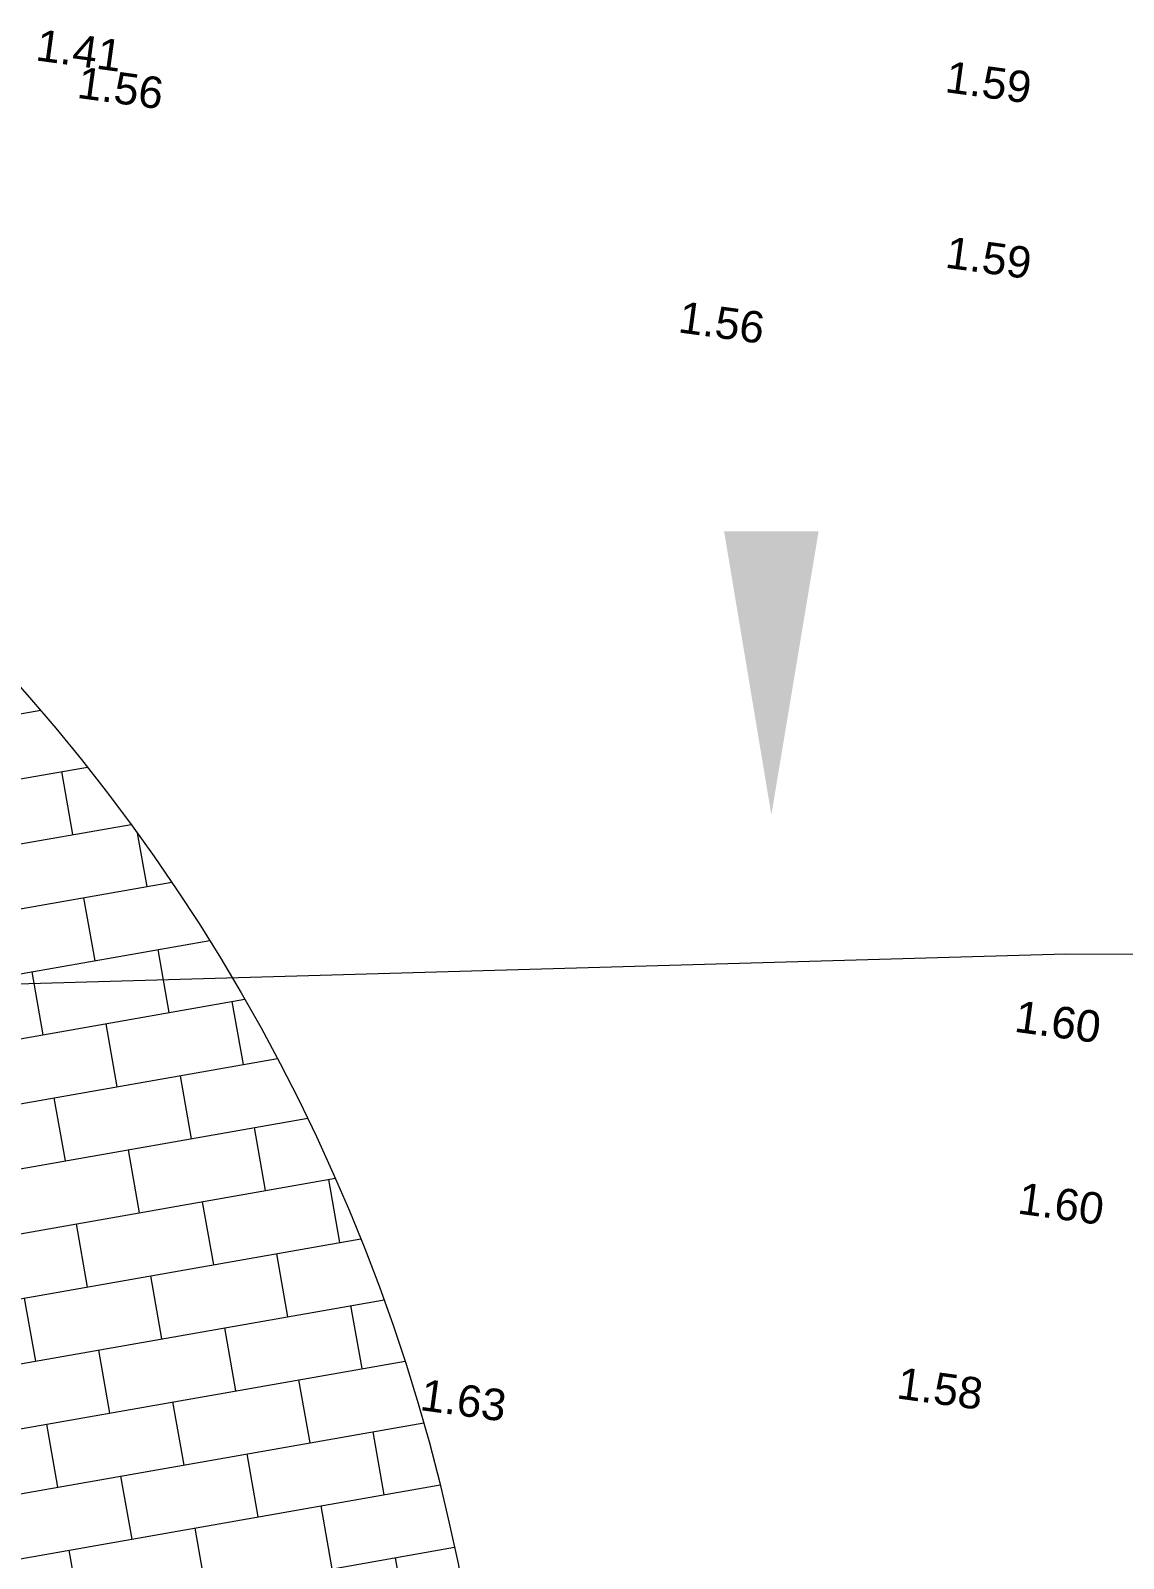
# Model space of a CAD drawing. Header units: millimetres. Extents: x -286774 to 170591, y -126585 to 81607.
# Drawn here: x -115772 to -108833, y 38707 to 48407 of the extents above; entities that cross this region are included whole.
import ezdxf

# ---------------------------------------------------------------- set-up
doc = ezdxf.new("R2010")
doc.units = ezdxf.units.MM
doc.header["$LTSCALE"] = 100
doc.header["$MEASUREMENT"] = 0
for name, color, linetype, lineweight in [('2', 2, 'Continuous', 18), ('8', 8, 'Continuous', 5), ('ARC-VIEW', 90, 'Continuous', 5)]:
    doc.layers.add(name, color=color, linetype=linetype, lineweight=lineweight)
doc.layers.add('Elevation', color=1, linetype='Continuous', plot=False)
doc.styles.get("Standard").update_dxf_attribs({"font": 'arial.ttf'})

# ---------------------------------------------------------------- blocks, each defined once
blk = doc.blocks.new('muitenH')
at = {"layer": '2'}
blk.add_solid([(1.800000000000001, -0.2999999999999998), (0, 0), (1.800000000000001, 0.3000000000000003)], dxfattribs=at)

msp = doc.modelspace()

# ---------------------------------------------------------------- hatches: boundary and pattern name
at = {"layer": '8'}
h = msp.add_hatch(dxfattribs=at)
h.set_pattern_fill('AR-B816', color=256, scale=2, angle=2.169421660703027)
h.set_pattern_definition([(10.00000000044232, (-28297.20692786237, -249997.8546465098), (-70.5706194069302, 400.2258708236166), []), (100.0000000004423, (-28297.20692786237, -249997.8546465098), (-470.7964902305467, 329.6552514166863), [406.4, -406.4])])
h.paths.add_polyline_path([(-112818.5235963321, 36282.46926556488, 0.3628827950426128), (-122689.1560777613, 48092.23419270317), (-122245.3705625695, 44906.98983174372, -0.3316284356254061), (-115818.5235959045, 36282.51958102682), (-115818.8647547598, 15941.2392140205), (-112818.8647551873, 15941.18889855863)])

# ---------------------------------------------------------------- linework, layer by layer
at = {"layer": 'ARC-VIEW', "flags": 128}
msp.add_lwpolyline([(-122689.1560779237, 48092.23419152219, -0.3628827950416291), (-112818.5235968488, 36282.46926443263), (-112818.9199020692, 12653.13989861654, -0.135932959562364), (-113246.4670120522, 11109.65980279616), (-115391.4845239741, 7534.766521195837, 0.1359329595584161), (-115819.031633839, 5991.286425359212), (-115819.2553372416, -7346.809782701836, 0.1359329595427447), (-115391.7600014199, -8890.30421910793), (-113246.8624053338, -12465.26945052567, -0.1359329595349525), (-112819.3670695978, -14008.76388667934), (-112819.3886671964, -15296.50107643212, -0.4366886388429527), (-118199.7077454549, -20281.93197521934), (-123917.175621434, -19845.77598654429, -0.3921076514191025), (-126688.9841649387, -16854.23404168701), (-126686.6691251773, 12941.60425970297, -0.4141957179646781), (-123686.618818828, 15941.37116915239), (-112818.8647557572, 15941.18889791497)], format="xyb", dxfattribs=at)
msp.add_lwpolyline([(-169901.1330835494, 34494.12332349953), (-158497.4255217161, 37566.48436008774), (-146576.2017534377, 39801.61657572778), (-134286.5858381341, 41305.77455612599), (-121777.701829096, 42185.21288518335), (-109198.6737847368, 42546.18614630193), (-96698.62575951626, 42494.94892450607), (-72531.96598861495, 41580.86136299047)], dxfattribs=at)

# ---------------------------------------------------------------- block references
at = {"xscale": 1000.000000000001, "yscale": 1000.000000000001, "zscale": 1000.000000000001, "rotation": 89.99903904796818}
msp.add_blockref('muitenH', (-111068.4037629066, 43427.35041771732), dxfattribs=at)

# ---------------------------------------------------------------- texts
at = {"layer": 'Elevation'}
for s, p in [('1.41', (-115746.0171656021, 48219.0630141484, 1406.6)), ('1.56', (-115482.7009707371, 47980.96750481684, 1555.7)), ('1.59', (-109971.9375133266, 48017.49798809599, 1589.6)), ('1.59', (-109971.471385911, 46903.04248305743, 1586.1)), ('1.56', (-111666.6574860165, 46492.17067101407, 1558.9)), ('1.60', (-109532.3067767567, 42051.97389499705, 1602.2)), ('1.60', (-109531.8114391222, 42051.90577284306, 1601.6)), ('1.60', (-109531.1798570617, 42052.82832594177, 1602.2)), ('1.60', (-109511.7185368097, 40897.40279957118, 1596.1)), ('1.58', (-110279.8349792106, 39724.11368731364, 1584)), ('1.63', (-113305.8902140286, 39649.70262552933, 1629.4))]:
    msp.add_text(s, height=200, rotation=352.1694216604599, dxfattribs=at).set_placement(p)

doc.saveas('drawing.dxf')
